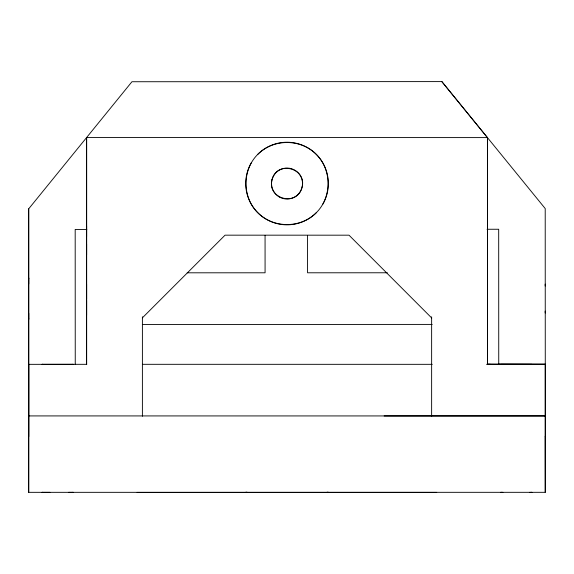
<?xml version="1.0" encoding="UTF-8"?>
<svg xmlns="http://www.w3.org/2000/svg" width="574" height="574" viewBox="0 0 574 574"><rect width="100%" height="100%" fill="white"/><g stroke="black" fill="none" stroke-linecap="round" stroke-linejoin="round"><path stroke-width="0.86" d="M487.233 364.167L545.271 364.318L545.257 492.32L28.7 492.334L28.765 364.289M28.736 313.261L28.729 319.309L28.729 318.606M28.729 284.044L28.729 277.988L28.729 278.691M86.624 137.523L86.617 364.311L86.631 137.495L487.434 137.602L487.441 364.303L487.426 137.602L441.851 81.608L545.214 208.563L545.3 436.427M142.395 416.243L142.402 316.798M431.634 416.265L431.634 316.834M545.2 313.009L545.2 311.072M545.192 284.087L545.192 286.024M545.164 436.312L545.257 492.32M322.825 204.179A41.321 41.321 0 0 0 257.826 154.306C242.084 169.847 242.07 197.212 257.819 212.753C273.353 228.481 300.711 228.488 316.252 212.753C331.987 197.212 331.98 169.861 316.245 154.327C300.704 138.592 273.353 138.592 257.812 154.327M137.114 492.399L436.706 492.37M28.786 415.92L545.271 415.942L384.128 415.963M28.75 436.62L28.7 208.821L131.941 81.738L441.851 81.601M142.417 317.817L225.058 235.168L349.014 235.182L431.648 317.931M28.714 364.339L86.76 364.318M28.707 208.814L28.7 492.334M498.727 364.232L545.264 364.146M86.832 229.449L75.187 229.442L75.251 364.325M487.046 229.263L498.691 229.256L498.741 364.167M187.16 272.808L265.08 272.793L265.066 235.419M387.357 272.772L307.564 272.793L307.528 235.397M142.388 324.468L432.208 324.41M42.72 364.311L42.189 364.311L73.178 364.311L72.654 364.311M142.402 364.311L432.251 364.332M486.702 364.296L490.268 364.296M500.844 364.325L531.833 364.325M42.713 492.341L42.182 492.341L49.931 492.341M72.647 492.341L73.171 492.341L68.636 492.341M501.36 492.341L500.837 492.341L502.91 492.341M529.745 492.349L531.825 492.349L531.294 492.349M487.218 364.225L545.221 364.361M487.426 225.905L487.426 227.842M487.426 252.89L487.426 254.827M86.617 225.883L86.617 236.596M86.617 254.806L86.617 244.086M86.617 284.274L86.617 298.968M86.617 315.226L86.617 300.525M316.26 212.739A41.321 41.321 0 0 1 251.254 162.865M272.062 179.526C266.659 198.905 296.988 207.035 301.996 187.547C307.399 168.168 277.07 160.046 272.062 179.526M247.107 492.32L245.701 492.327L247.107 492.327M328.335 492.327L326.929 492.334L328.335 492.327M279.28 196.961A15.498 15.498 0 0 0 302.52 183.544A15.498 15.498 0 0 0 279.28 170.126A15.498 15.498 0 0 0 279.28 196.961"/></g></svg>
